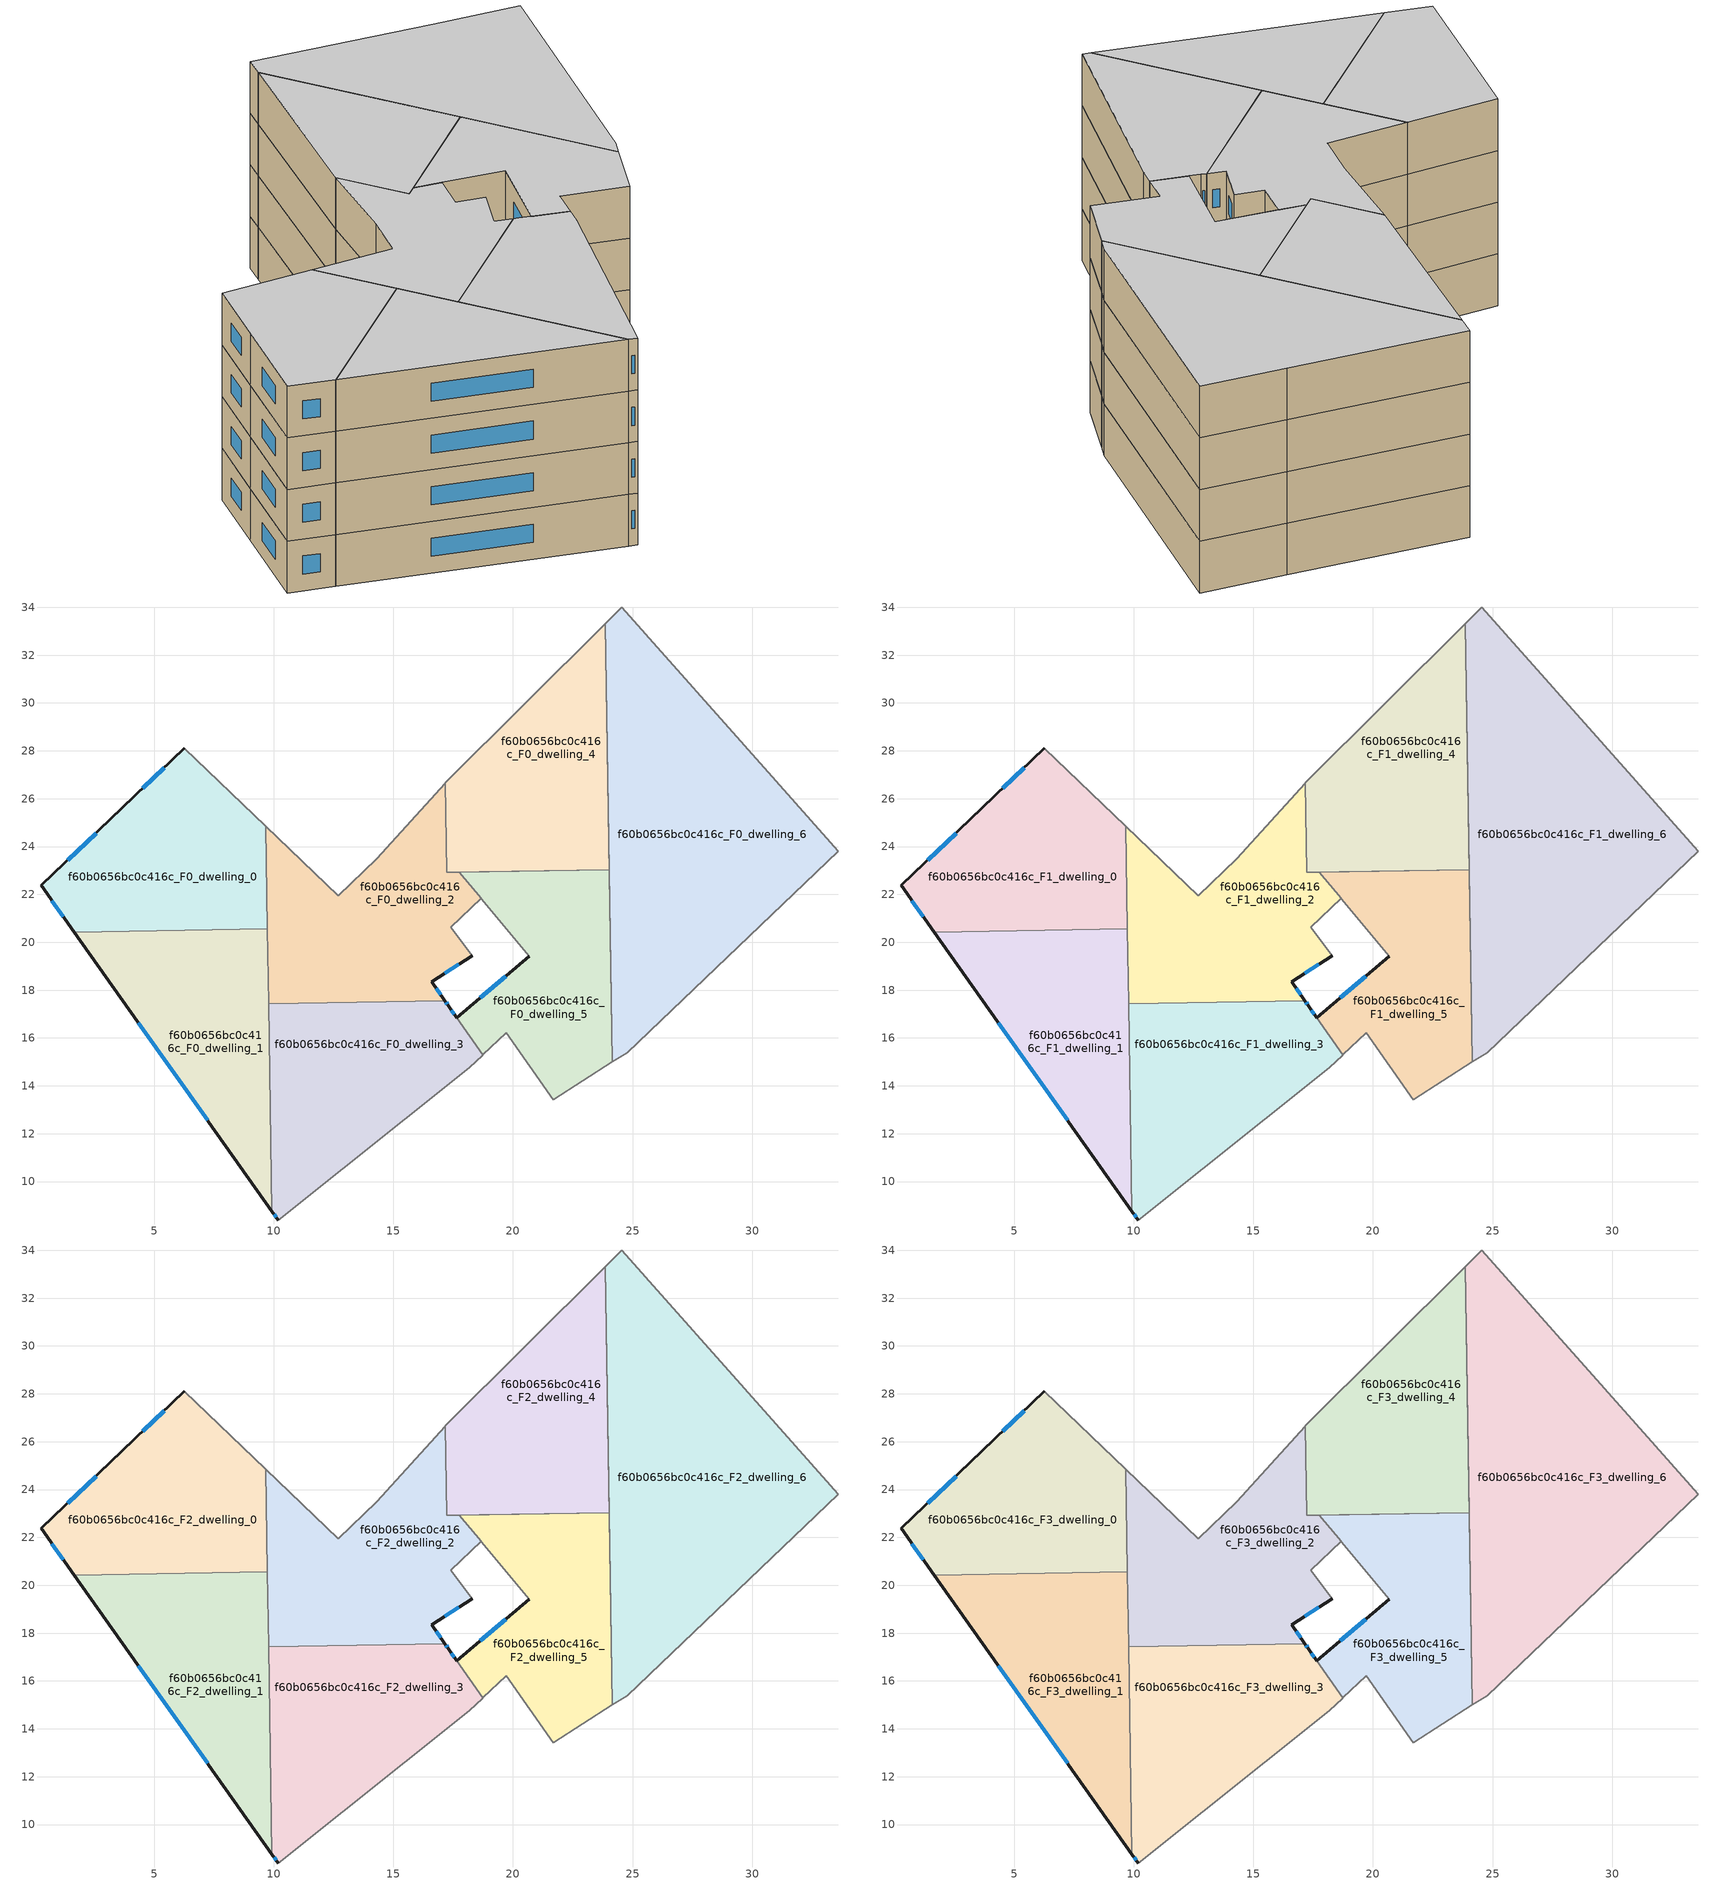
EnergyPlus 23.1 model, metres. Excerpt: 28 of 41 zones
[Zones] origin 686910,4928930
f60b0656bc0c416c_F0_dwelling_0
 floor ground (EU_floor_Construction): 9.67,24.85 9.74,20.56 1.66,20.42 0.28,22.37 3.68,25.62 6.26,28.1 z0
 wall outside (EU_wall_Construction): 6.26,28.1 3.68,25.62 0.28,22.37 1.66,20.42 z0:3
 wall to f60b0656bc0c416c_F0_dwelling_1 (EU_wall_Construction): 1.66,20.42 9.74,20.56 z0:3
 wall adiabatic (EU_wall_Construction): 9.67,24.85 6.26,28.1 z0:3
 wall to f60b0656bc0c416c_F0_dwelling_2 (EU_wall_Construction): 9.74,20.56 9.67,24.85 z0:3
 window (EU_Window_Construction): 0.73,21.74 1.21,21.06 / 2.57,24.57 1.38,23.43 / 5.42,27.3 4.52,26.43 z0.98:2.02
f60b0656bc0c416c_F0_dwelling_1
 floor ground (EU_floor_Construction): 9.74,20.56 9.93,8.76 1.66,20.42 z0
 wall outside (EU_wall_Construction): 1.66,20.42 9.93,8.76 z0:3
 wall to f60b0656bc0c416c_F0_dwelling_3 (EU_wall_Construction): 9.93,8.76 9.79,17.44 z0:3
 wall to f60b0656bc0c416c_F0_dwelling_2 (EU_wall_Construction): 9.79,17.44 9.74,20.56 z0:3
 window (EU_Window_Construction): 4.35,16.63 7.24,12.55 z0.98:2.02
f60b0656bc0c416c_F0_dwelling_2
 floor ground (EU_floor_Construction): 17.16,26.65 17.22,22.92 17.75,22.93 18.67,21.83 17.39,20.63 18.29,19.43 16.61,18.34 17.15,17.56 9.79,17.44 9.67,24.85 12.7,21.95 14.31,23.48 z0
 wall outside (EU_wall_Construction): 17.15,17.56 16.61,18.34 18.29,19.43 z0:3
 wall to f60b0656bc0c416c_F0_dwelling_3 (EU_wall_Construction): 9.79,17.44 17.15,17.56 z0:3
 wall adiabatic (EU_wall_Construction): 17.16,26.65 14.31,23.48 12.7,21.95 9.67,24.85 / 17.75,22.93 17.22,22.92 / 18.29,19.43 17.39,20.63 18.67,21.83 z0:3
 wall to f60b0656bc0c416c_F0_dwelling_4 (EU_wall_Construction): 17.22,22.92 17.16,26.66 z0:3
 wall to f60b0656bc0c416c_F0_dwelling_5 (EU_wall_Construction): 18.67,21.83 17.75,22.93 z0:3
 window (EU_Window_Construction): 16.98,17.81 16.79,18.09 / 17.16,18.7 17.74,19.08 z0.98:2.02
f60b0656bc0c416c_F0_dwelling_3
 floor ground (EU_floor_Construction): 17.65,16.84 18.73,15.29 18.17,14.76 10.19,8.39 9.93,8.76 9.79,17.44 17.15,17.56 17.31,17.32 z0
 wall outside (EU_wall_Construction): 9.93,8.76 10.19,8.39 / 17.65,16.84 17.31,17.32 17.15,17.56 z0:3
 wall adiabatic (EU_wall_Construction): 10.19,8.39 18.17,14.76 18.73,15.29 z0:3
 wall to f60b0656bc0c416c_F0_dwelling_5 (EU_wall_Construction): 18.73,15.29 17.65,16.84 z0:3
 window (EU_Window_Construction): 10.01,8.64 10.1,8.51 / 17.26,17.4 17.21,17.48 / 17.54,17 17.42,17.17 z0.98:2.02
f60b0656bc0c416c_F0_dwelling_4
 floor ground (EU_floor_Construction): 23.85,33.32 24.02,23.04 17.22,22.92 17.16,26.66 z0
 wall adiabatic (EU_wall_Construction): 17.22,22.92 24.02,23.04 23.85,33.32 17.16,26.66 z0:3
f60b0656bc0c416c_F0_dwelling_5
 floor ground (EU_floor_Construction): 24.02,23.04 24.15,15 21.69,13.42 19.71,16.21 18.73,15.29 17.65,16.84 20.69,19.41 17.75,22.93 z0
 wall outside (EU_wall_Construction): 20.69,19.41 17.65,16.84 z0:3
 wall adiabatic (EU_wall_Construction): 18.67,21.83 20.69,19.41 / 18.73,15.29 19.71,16.21 21.69,13.42 24.15,15 24.02,23.04 17.76,22.93 z0:3
 window (EU_Window_Construction): 19.7,18.58 18.64,17.68 z0.98:2.02
f60b0656bc0c416c_F0_dwelling_6
 floor ground (EU_floor_Construction): 30.67,27.1 33.6,23.81 24.77,15.39 24.15,15 23.85,33.32 24.55,34.01 z0
 wall adiabatic (EU_wall_Construction): 24.15,15 24.77,15.39 33.6,23.81 30.67,27.1 24.55,34.01 23.85,33.32 24.15,15 z0:3
f60b0656bc0c416c_F1_dwelling_0
 floor to f60b0656bc0c416c_F0_dwelling_0 (EU_floor_Construction): 9.67,24.85 9.74,20.56 1.66,20.42 0.28,22.37 3.68,25.62 6.26,28.1 z3
 wall outside (EU_wall_Construction): 6.26,28.1 3.68,25.62 0.28,22.37 1.66,20.42 z3:6
 wall to f60b0656bc0c416c_F1_dwelling_1 (EU_wall_Construction): 1.66,20.42 9.74,20.56 z3:6
 wall adiabatic (EU_wall_Construction): 9.67,24.85 6.26,28.1 z3:6
 wall to f60b0656bc0c416c_F1_dwelling_2 (EU_wall_Construction): 9.74,20.56 9.67,24.85 z3:6
 window (EU_Window_Construction): 0.73,21.74 1.21,21.06 / 2.57,24.57 1.38,23.43 / 5.42,27.3 4.52,26.43 z3.98:5.02
f60b0656bc0c416c_F1_dwelling_1
 floor to f60b0656bc0c416c_F0_dwelling_1 (EU_floor_Construction): 9.74,20.56 9.93,8.76 1.66,20.42 z3
 wall outside (EU_wall_Construction): 1.66,20.42 9.93,8.76 z3:6
 wall to f60b0656bc0c416c_F1_dwelling_3 (EU_wall_Construction): 9.93,8.76 9.79,17.44 z3:6
 wall to f60b0656bc0c416c_F1_dwelling_2 (EU_wall_Construction): 9.79,17.44 9.74,20.56 z3:6
 window (EU_Window_Construction): 4.35,16.63 7.24,12.55 z3.98:5.02
f60b0656bc0c416c_F1_dwelling_2
 floor to f60b0656bc0c416c_F0_dwelling_2 (EU_floor_Construction): 17.16,26.65 17.22,22.92 17.75,22.93 18.67,21.83 17.39,20.63 18.29,19.43 16.61,18.34 17.15,17.56 9.79,17.44 9.67,24.85 12.7,21.95 14.31,23.48 z3
 wall outside (EU_wall_Construction): 17.15,17.56 16.61,18.34 18.29,19.43 z3:6
 wall to f60b0656bc0c416c_F1_dwelling_3 (EU_wall_Construction): 9.79,17.44 17.15,17.56 z3:6
 wall adiabatic (EU_wall_Construction): 17.16,26.65 14.31,23.48 12.7,21.95 9.67,24.85 / 17.75,22.93 17.22,22.92 / 18.29,19.43 17.39,20.63 18.67,21.83 z3:6
 wall to f60b0656bc0c416c_F1_dwelling_4 (EU_wall_Construction): 17.22,22.92 17.16,26.66 z3:6
 wall to f60b0656bc0c416c_F1_dwelling_5 (EU_wall_Construction): 18.67,21.83 17.75,22.93 z3:6
 window (EU_Window_Construction): 16.98,17.81 16.79,18.09 / 17.16,18.7 17.74,19.08 z3.98:5.02
f60b0656bc0c416c_F1_dwelling_3
 floor to f60b0656bc0c416c_F0_dwelling_3 (EU_floor_Construction): 17.65,16.84 18.73,15.29 18.17,14.76 10.19,8.39 9.93,8.76 9.79,17.44 17.15,17.56 17.31,17.32 z3
 wall outside (EU_wall_Construction): 9.93,8.76 10.19,8.39 / 17.65,16.84 17.31,17.32 17.15,17.56 z3:6
 wall adiabatic (EU_wall_Construction): 10.19,8.39 18.17,14.76 18.73,15.29 z3:6
 wall to f60b0656bc0c416c_F1_dwelling_5 (EU_wall_Construction): 18.73,15.29 17.65,16.84 z3:6
 window (EU_Window_Construction): 10.01,8.64 10.1,8.51 / 17.26,17.4 17.21,17.48 / 17.54,17 17.42,17.17 z3.98:5.02
f60b0656bc0c416c_F1_dwelling_4
 floor to f60b0656bc0c416c_F0_dwelling_4 (EU_floor_Construction): 23.85,33.32 24.02,23.04 17.22,22.92 17.16,26.66 z3
 wall adiabatic (EU_wall_Construction): 17.22,22.92 24.02,23.04 23.85,33.32 17.16,26.66 z3:6
f60b0656bc0c416c_F1_dwelling_5
 floor to f60b0656bc0c416c_F0_dwelling_5 (EU_floor_Construction): 24.02,23.04 24.15,15 21.69,13.42 19.71,16.21 18.73,15.29 17.65,16.84 20.69,19.41 17.76,22.93 z3
 wall outside (EU_wall_Construction): 20.69,19.41 17.65,16.84 z3:6
 wall adiabatic (EU_wall_Construction): 18.67,21.83 20.69,19.41 / 18.73,15.29 19.71,16.21 21.69,13.42 24.15,15 24.02,23.04 17.76,22.93 z3:6
 window (EU_Window_Construction): 19.7,18.58 18.64,17.68 z3.98:5.02
f60b0656bc0c416c_F1_dwelling_6
 floor to f60b0656bc0c416c_F0_dwelling_6 (EU_floor_Construction): 30.67,27.1 33.6,23.81 24.77,15.39 24.15,15 23.85,33.32 24.55,34.01 z3
 wall adiabatic (EU_wall_Construction): 24.15,15 24.77,15.39 33.6,23.81 30.67,27.1 24.55,34.01 23.85,33.32 24.15,15 z3:6
f60b0656bc0c416c_F2_dwelling_0
 floor to f60b0656bc0c416c_F1_dwelling_0 (EU_floor_Construction): 9.67,24.85 9.74,20.56 1.66,20.42 0.28,22.37 3.68,25.62 6.26,28.1 z6
 wall outside (EU_wall_Construction): 6.26,28.1 3.68,25.62 0.28,22.37 1.66,20.42 z6:9
 wall to f60b0656bc0c416c_F2_dwelling_1 (EU_wall_Construction): 1.66,20.42 9.74,20.56 z6:9
 wall adiabatic (EU_wall_Construction): 9.67,24.85 6.26,28.1 z6:9
 wall to f60b0656bc0c416c_F2_dwelling_2 (EU_wall_Construction): 9.74,20.56 9.67,24.85 z6:9
 window (EU_Window_Construction): 0.73,21.74 1.21,21.06 / 2.57,24.57 1.38,23.43 / 5.42,27.3 4.52,26.43 z6.98:8.02
f60b0656bc0c416c_F2_dwelling_1
 floor to f60b0656bc0c416c_F1_dwelling_1 (EU_floor_Construction): 9.74,20.56 9.93,8.76 1.66,20.42 z6
 wall outside (EU_wall_Construction): 1.66,20.42 9.93,8.76 z6:9
 wall to f60b0656bc0c416c_F2_dwelling_3 (EU_wall_Construction): 9.93,8.76 9.79,17.44 z6:9
 wall to f60b0656bc0c416c_F2_dwelling_2 (EU_wall_Construction): 9.79,17.44 9.74,20.56 z6:9
 window (EU_Window_Construction): 4.35,16.63 7.24,12.55 z6.98:8.02
f60b0656bc0c416c_F2_dwelling_2
 floor to f60b0656bc0c416c_F1_dwelling_2 (EU_floor_Construction): 17.16,26.65 17.22,22.92 17.75,22.93 18.67,21.83 17.39,20.63 18.29,19.43 16.61,18.34 17.15,17.56 9.79,17.44 9.67,24.85 12.7,21.95 14.31,23.48 z6
 wall outside (EU_wall_Construction): 17.15,17.56 16.61,18.34 18.29,19.43 z6:9
 wall to f60b0656bc0c416c_F2_dwelling_3 (EU_wall_Construction): 9.79,17.44 17.15,17.56 z6:9
 wall adiabatic (EU_wall_Construction): 17.16,26.65 14.31,23.48 12.7,21.95 9.67,24.85 / 17.75,22.93 17.22,22.92 / 18.29,19.43 17.39,20.63 18.67,21.83 z6:9
 wall to f60b0656bc0c416c_F2_dwelling_4 (EU_wall_Construction): 17.22,22.92 17.16,26.66 z6:9
 wall to f60b0656bc0c416c_F2_dwelling_5 (EU_wall_Construction): 18.67,21.83 17.75,22.93 z6:9
 window (EU_Window_Construction): 16.98,17.81 16.79,18.09 / 17.16,18.7 17.74,19.08 z6.98:8.02
f60b0656bc0c416c_F2_dwelling_3
 floor to f60b0656bc0c416c_F1_dwelling_3 (EU_floor_Construction): 17.65,16.84 18.73,15.29 18.17,14.76 10.19,8.39 9.93,8.76 9.79,17.44 17.15,17.56 17.31,17.32 z6
 wall outside (EU_wall_Construction): 9.93,8.76 10.19,8.39 / 17.65,16.84 17.31,17.32 17.15,17.56 z6:9
 wall adiabatic (EU_wall_Construction): 10.19,8.39 18.17,14.76 18.73,15.29 z6:9
 wall to f60b0656bc0c416c_F2_dwelling_5 (EU_wall_Construction): 18.73,15.29 17.65,16.84 z6:9
 window (EU_Window_Construction): 10.01,8.64 10.1,8.51 / 17.26,17.4 17.21,17.48 / 17.54,17 17.42,17.17 z6.98:8.02
f60b0656bc0c416c_F2_dwelling_4
 floor to f60b0656bc0c416c_F1_dwelling_4 (EU_floor_Construction): 23.85,33.32 24.02,23.04 17.22,22.92 17.16,26.66 z6
 wall adiabatic (EU_wall_Construction): 17.22,22.92 24.02,23.04 23.85,33.32 17.16,26.66 z6:9
f60b0656bc0c416c_F2_dwelling_5
 floor to f60b0656bc0c416c_F1_dwelling_5 (EU_floor_Construction): 24.02,23.04 24.15,15 21.69,13.42 19.71,16.21 18.73,15.29 17.65,16.84 20.69,19.41 17.76,22.93 z6
 wall outside (EU_wall_Construction): 20.69,19.41 17.65,16.84 z6:9
 wall adiabatic (EU_wall_Construction): 18.67,21.83 20.69,19.41 / 18.73,15.29 19.71,16.21 21.69,13.42 24.15,15 24.02,23.04 17.76,22.93 z6:9
 window (EU_Window_Construction): 19.7,18.58 18.64,17.68 z6.98:8.02
f60b0656bc0c416c_F2_dwelling_6
 floor to f60b0656bc0c416c_F1_dwelling_6 (EU_floor_Construction): 30.67,27.1 33.6,23.81 24.77,15.39 24.15,15 23.85,33.32 24.55,34.01 z6
 wall adiabatic (EU_wall_Construction): 24.15,15 24.77,15.39 33.6,23.81 30.67,27.1 24.55,34.01 23.85,33.32 24.15,15 z6:9
f60b0656bc0c416c_F3_dwelling_0
 floor to f60b0656bc0c416c_F2_dwelling_0 (EU_floor_Construction): 9.67,24.85 9.74,20.56 1.66,20.42 0.28,22.37 3.68,25.62 6.26,28.1 z9
 wall outside (EU_wall_Construction): 6.26,28.1 3.68,25.62 0.28,22.37 1.66,20.42 z9:12
 wall to f60b0656bc0c416c_F3_dwelling_1 (EU_wall_Construction): 1.66,20.42 9.74,20.56 z9:12
 wall adiabatic (EU_wall_Construction): 9.67,24.85 6.26,28.1 z9:12
 wall to f60b0656bc0c416c_F3_dwelling_2 (EU_wall_Construction): 9.74,20.56 9.67,24.85 z9:12
 window (EU_Window_Construction): 0.73,21.74 1.21,21.06 / 2.57,24.57 1.38,23.43 / 5.42,27.3 4.52,26.43 z9.98:11.02
 ceiling to f60b0656bc0c416c_F4_dwelling_0 (EU_floor_Construction): 9.74,20.56 9.67,24.85 6.26,28.1 3.68,25.62 0.28,22.37 1.66,20.42 z12
f60b0656bc0c416c_F3_dwelling_1
 floor to f60b0656bc0c416c_F2_dwelling_1 (EU_floor_Construction): 9.74,20.56 9.93,8.76 1.66,20.42 z9
 wall outside (EU_wall_Construction): 1.66,20.42 9.93,8.76 z9:12
 wall to f60b0656bc0c416c_F3_dwelling_3 (EU_wall_Construction): 9.93,8.76 9.79,17.44 z9:12
 wall to f60b0656bc0c416c_F3_dwelling_2 (EU_wall_Construction): 9.79,17.44 9.74,20.56 z9:12
 window (EU_Window_Construction): 4.35,16.63 7.24,12.55 z9.98:11.02
 ceiling to f60b0656bc0c416c_F4_dwelling_1 (EU_floor_Construction): 9.93,8.76 9.74,20.56 1.66,20.42 z12
f60b0656bc0c416c_F3_dwelling_2
 floor to f60b0656bc0c416c_F2_dwelling_2 (EU_floor_Construction): 17.16,26.65 17.22,22.92 17.75,22.93 18.67,21.83 17.39,20.63 18.29,19.43 16.61,18.34 17.15,17.56 9.79,17.44 9.67,24.85 12.7,21.95 14.31,23.48 z9
 wall outside (EU_wall_Construction): 17.15,17.56 16.61,18.34 18.29,19.43 z9:12
 wall to f60b0656bc0c416c_F3_dwelling_3 (EU_wall_Construction): 9.79,17.44 17.15,17.56 z9:12
 wall adiabatic (EU_wall_Construction): 17.16,26.65 14.31,23.48 12.7,21.95 9.67,24.85 / 17.75,22.93 17.22,22.92 / 18.29,19.43 17.39,20.63 18.67,21.83 z9:12
 wall to f60b0656bc0c416c_F3_dwelling_4 (EU_wall_Construction): 17.22,22.92 17.16,26.66 z9:12
 wall to f60b0656bc0c416c_F3_dwelling_5 (EU_wall_Construction): 18.67,21.83 17.75,22.93 z9:12
 window (EU_Window_Construction): 16.98,17.81 16.79,18.09 / 17.16,18.7 17.74,19.08 z9.98:11.02
 ceiling to f60b0656bc0c416c_F4_dwelling_2 (EU_floor_Construction): 17.15,17.56 16.61,18.34 18.29,19.43 17.39,20.63 18.67,21.83 17.75,22.93 17.22,22.92 17.16,26.65 14.31,23.48 12.7,21.95 9.67,24.85 9.79,17.44 z12
f60b0656bc0c416c_F3_dwelling_3
 floor to f60b0656bc0c416c_F2_dwelling_3 (EU_floor_Construction): 17.65,16.84 18.73,15.29 18.17,14.76 10.19,8.39 9.93,8.76 9.79,17.44 17.15,17.56 17.31,17.32 z9
 wall outside (EU_wall_Construction): 9.93,8.76 10.19,8.39 / 17.65,16.84 17.31,17.32 17.15,17.56 z9:12
 wall adiabatic (EU_wall_Construction): 10.19,8.39 18.17,14.76 18.73,15.29 z9:12
 wall to f60b0656bc0c416c_F3_dwelling_5 (EU_wall_Construction): 18.73,15.29 17.65,16.84 z9:12
 window (EU_Window_Construction): 10.01,8.64 10.1,8.51 / 17.26,17.4 17.21,17.48 / 17.54,17 17.42,17.17 z9.98:11.02
 ceiling to f60b0656bc0c416c_F4_dwelling_3 (EU_floor_Construction): 18.17,14.76 18.73,15.29 17.65,16.84 17.31,17.32 17.15,17.56 9.79,17.44 9.93,8.76 10.19,8.39 z12
f60b0656bc0c416c_F3_dwelling_4
 floor to f60b0656bc0c416c_F2_dwelling_4 (EU_floor_Construction): 23.85,33.32 24.02,23.04 17.22,22.92 17.16,26.66 z9
 wall adiabatic (EU_wall_Construction): 17.22,22.92 24.02,23.04 23.85,33.32 17.16,26.66 z9:12
 ceiling to f60b0656bc0c416c_F4_dwelling_4 (EU_floor_Construction): 24.02,23.04 23.85,33.32 17.16,26.66 17.22,22.92 z12
f60b0656bc0c416c_F3_dwelling_5
 floor to f60b0656bc0c416c_F2_dwelling_5 (EU_floor_Construction): 24.02,23.04 24.15,15 21.69,13.42 19.71,16.21 18.73,15.29 17.65,16.84 20.69,19.41 17.76,22.93 z9
 wall outside (EU_wall_Construction): 20.69,19.41 17.65,16.84 z9:12
 wall adiabatic (EU_wall_Construction): 18.67,21.83 20.69,19.41 / 18.73,15.29 19.71,16.21 21.69,13.42 24.15,15 24.02,23.04 17.76,22.93 z9:12
 window (EU_Window_Construction): 19.7,18.58 18.64,17.68 z9.98:11.02
 ceiling to f60b0656bc0c416c_F4_dwelling_5 (EU_floor_Construction): 24.15,15 24.02,23.04 17.76,22.93 20.69,19.41 17.65,16.84 18.73,15.29 19.71,16.21 21.69,13.42 z12
f60b0656bc0c416c_F3_dwelling_6
 floor to f60b0656bc0c416c_F2_dwelling_6 (EU_floor_Construction): 30.67,27.1 33.6,23.81 24.77,15.39 24.15,15 23.85,33.32 24.55,34.01 z9
 wall adiabatic (EU_wall_Construction): 24.15,15 24.77,15.39 33.6,23.81 30.67,27.1 24.55,34.01 23.85,33.32 24.15,15 z9:12
 ceiling to f60b0656bc0c416c_F4_dwelling_6 (EU_floor_Construction): 33.6,23.81 30.67,27.1 24.55,34.01 23.85,33.32 24.15,15 24.77,15.39 z12
[Building]
EU S2 Campaign: North Axis=0; Terrain=City; Solar Distribution=FullExterior
[Site:Location]
Bologna: Latitude=44.5; Longitude=11.25; Time Zone=1; Elevation=37
[SizingPeriod:WeatherFileDays]
AnnualSizingPeriod: Begin Month=1; Begin Day of Month=1; End Month=12; End Day of Month=31; Day of Week for Start Day=Monday; Use Weather File Daylight Saving Period=No; Use Weather File Rain and Snow Indicators=No
[MATERIAL]
EU_InternalMass_Material: Roughness=MediumRough; Thickness=0.1; Conductivity=1; Density=1800; Specific Heat=900; Thermal Absorptance=0.9; Solar Absorptance=0.7; Visible Absorptance=0.7
[MATERIAL:NOMASS] Roughness=MediumRough; Thermal Absorptance=0.9; Solar Absorptance=0.7; Visible Absorptance=0.7
Name | Thermal Resistance
EU_wall_NoMass | 0.905828
EU_floor_NoMass | 0.67114
[WINDOWMATERIAL:SIMPLEGLAZINGSYSTEM]
EU_Window_SimpleGlazing: UFactor=4.52486; Solar Heat Gain Coefficient=0.85; Visible Transmittance=0.85
[CONSTRUCTION]
EU_wall_Construction: EU_wall_NoMass
EU_floor_Construction: EU_floor_NoMass
EU_Window_Construction: EU_Window_SimpleGlazing
EU_InternalMass_Construction: EU_InternalMass_Material
[ZONE] Type=1; Multiplier=1; Ceiling Height=autocalculate; Floor Area=autocalculate; Part of Total Floor Area=Yes
Name | Volume
f60b0656bc0c416c_F0_dwelling_0; f60b0656bc0c416c_F1_dwelling_0; f60b0656bc0c416c_F2_dwelling_0; f60b0656bc0c416c_F3_dwelling_0 | 142.966
f60b0656bc0c416c_F0_dwelling_1; f60b0656bc0c416c_F1_dwelling_1; f60b0656bc0c416c_F2_dwelling_1; f60b0656bc0c416c_F3_dwelling_1 | 142.953
f60b0656bc0c416c_F0_dwelling_2; f60b0656bc0c416c_F1_dwelling_2; f60b0656bc0c416c_F2_dwelling_2; f60b0656bc0c416c_F3_dwelling_2 | 151.979
f60b0656bc0c416c_F0_dwelling_3; f60b0656bc0c416c_F1_dwelling_3; f60b0656bc0c416c_F2_dwelling_3; f60b0656bc0c416c_F3_dwelling_3 | 149.692
f60b0656bc0c416c_F0_dwelling_4; f60b0656bc0c416c_F1_dwelling_4; f60b0656bc0c416c_F2_dwelling_4; f60b0656bc0c416c_F3_dwelling_4 | 142.944
f60b0656bc0c416c_F0_dwelling_5 | 127.158
f60b0656bc0c416c_F1_dwelling_5; f60b0656bc0c416c_F2_dwelling_5; f60b0656bc0c416c_F3_dwelling_5 | 127.12
f60b0656bc0c416c_F0_dwelling_6; f60b0656bc0c416c_F1_dwelling_6; f60b0656bc0c416c_F2_dwelling_6; f60b0656bc0c416c_F3_dwelling_6 | 285.94
[INTERNALMASS] Construction=EU_InternalMass_Construction
Name | Zone or ZoneList | Surface Area
f60b0656bc0c416c_F0_dwelling_0_EU_InternalMass | f60b0656bc0c416c_F0_dwelling_0 | 47.6553
f60b0656bc0c416c_F0_dwelling_1_EU_InternalMass | f60b0656bc0c416c_F0_dwelling_1 | 47.6507
f60b0656bc0c416c_F0_dwelling_2_EU_InternalMass | f60b0656bc0c416c_F0_dwelling_2 | 50.6711
f60b0656bc0c416c_F0_dwelling_3_EU_InternalMass | f60b0656bc0c416c_F0_dwelling_3 | 49.9018
f60b0656bc0c416c_F0_dwelling_4_EU_InternalMass | f60b0656bc0c416c_F0_dwelling_4 | 47.6499
f60b0656bc0c416c_F0_dwelling_5_EU_InternalMass | f60b0656bc0c416c_F0_dwelling_5 | 42.3875
f60b0656bc0c416c_F0_dwelling_6_EU_InternalMass | f60b0656bc0c416c_F0_dwelling_6 | 95.3135
f60b0656bc0c416c_F1_dwelling_0_EU_InternalMass | f60b0656bc0c416c_F1_dwelling_0 | 47.6553
f60b0656bc0c416c_F1_dwelling_1_EU_InternalMass | f60b0656bc0c416c_F1_dwelling_1 | 47.6507
f60b0656bc0c416c_F1_dwelling_2_EU_InternalMass | f60b0656bc0c416c_F1_dwelling_2 | 50.6711
f60b0656bc0c416c_F1_dwelling_3_EU_InternalMass | f60b0656bc0c416c_F1_dwelling_3 | 49.9018
f60b0656bc0c416c_F1_dwelling_4_EU_InternalMass | f60b0656bc0c416c_F1_dwelling_4 | 47.6499
f60b0656bc0c416c_F1_dwelling_5_EU_InternalMass | f60b0656bc0c416c_F1_dwelling_5 | 42.3875
f60b0656bc0c416c_F1_dwelling_6_EU_InternalMass | f60b0656bc0c416c_F1_dwelling_6 | 95.3135
f60b0656bc0c416c_F2_dwelling_0_EU_InternalMass | f60b0656bc0c416c_F2_dwelling_0 | 47.6553
f60b0656bc0c416c_F2_dwelling_1_EU_InternalMass | f60b0656bc0c416c_F2_dwelling_1 | 47.6507
f60b0656bc0c416c_F2_dwelling_2_EU_InternalMass | f60b0656bc0c416c_F2_dwelling_2 | 50.6711
f60b0656bc0c416c_F2_dwelling_3_EU_InternalMass | f60b0656bc0c416c_F2_dwelling_3 | 49.9018
f60b0656bc0c416c_F2_dwelling_4_EU_InternalMass | f60b0656bc0c416c_F2_dwelling_4 | 47.6499
f60b0656bc0c416c_F2_dwelling_5_EU_InternalMass | f60b0656bc0c416c_F2_dwelling_5 | 42.3875
f60b0656bc0c416c_F2_dwelling_6_EU_InternalMass | f60b0656bc0c416c_F2_dwelling_6 | 95.3135
f60b0656bc0c416c_F3_dwelling_0_EU_InternalMass | f60b0656bc0c416c_F3_dwelling_0 | 47.6553
f60b0656bc0c416c_F3_dwelling_1_EU_InternalMass | f60b0656bc0c416c_F3_dwelling_1 | 47.6507
f60b0656bc0c416c_F3_dwelling_2_EU_InternalMass | f60b0656bc0c416c_F3_dwelling_2 | 50.6711
f60b0656bc0c416c_F3_dwelling_3_EU_InternalMass | f60b0656bc0c416c_F3_dwelling_3 | 49.9018
f60b0656bc0c416c_F3_dwelling_4_EU_InternalMass | f60b0656bc0c416c_F3_dwelling_4 | 47.6499
f60b0656bc0c416c_F3_dwelling_5_EU_InternalMass | f60b0656bc0c416c_F3_dwelling_5 | 42.3875
f60b0656bc0c416c_F3_dwelling_6_EU_InternalMass | f60b0656bc0c416c_F3_dwelling_6 | 95.3135
[OTHEREQUIPMENT] Fuel Type=Electricity; Design Level Calculation Method=Watts/Area; Power per Zone Floor Area=1; Fraction Latent=0; Fraction Radiant=0; Fraction Lost=0; Carbon Dioxide Generation Rate=0; EndUse Subcategory=EU_Step8_InternalGains
Name | Zone or ZoneList or Space or SpaceList | Schedule
EU_Step8_InternalGain_f60b0656bc0c416c_F0_dwelling_0_f000 | f60b0656bc0c416c_F0_dwelling_0 | EU_Step8_GainSchedule_f60b0656bc0c416c_F0_dwelling_0_f000
EU_Step8_InternalGain_f60b0656bc0c416c_F0_dwelling_1_f000 | f60b0656bc0c416c_F0_dwelling_1 | EU_Step8_GainSchedule_f60b0656bc0c416c_F0_dwelling_1_f000
EU_Step8_InternalGain_f60b0656bc0c416c_F0_dwelling_2_f000 | f60b0656bc0c416c_F0_dwelling_2 | EU_Step8_GainSchedule_f60b0656bc0c416c_F0_dwelling_2_f000
EU_Step8_InternalGain_f60b0656bc0c416c_F0_dwelling_3_f000 | f60b0656bc0c416c_F0_dwelling_3 | EU_Step8_GainSchedule_f60b0656bc0c416c_F0_dwelling_3_f000
EU_Step8_InternalGain_f60b0656bc0c416c_F0_dwelling_4_f000 | f60b0656bc0c416c_F0_dwelling_4 | EU_Step8_GainSchedule_f60b0656bc0c416c_F0_dwelling_4_f000
EU_Step8_InternalGain_f60b0656bc0c416c_F0_dwelling_5_f000 | f60b0656bc0c416c_F0_dwelling_5 | EU_Step8_GainSchedule_f60b0656bc0c416c_F0_dwelling_5_f000
EU_Step8_InternalGain_f60b0656bc0c416c_F0_dwelling_6_f000 | f60b0656bc0c416c_F0_dwelling_6 | EU_Step8_GainSchedule_f60b0656bc0c416c_F0_dwelling_6_f000
EU_Step8_InternalGain_f60b0656bc0c416c_F1_dwelling_0_f000 | f60b0656bc0c416c_F1_dwelling_0 | EU_Step8_GainSchedule_f60b0656bc0c416c_F1_dwelling_0_f000
EU_Step8_InternalGain_f60b0656bc0c416c_F1_dwelling_1_f000 | f60b0656bc0c416c_F1_dwelling_1 | EU_Step8_GainSchedule_f60b0656bc0c416c_F1_dwelling_1_f000
EU_Step8_InternalGain_f60b0656bc0c416c_F1_dwelling_2_f000 | f60b0656bc0c416c_F1_dwelling_2 | EU_Step8_GainSchedule_f60b0656bc0c416c_F1_dwelling_2_f000
EU_Step8_InternalGain_f60b0656bc0c416c_F1_dwelling_3_f000 | f60b0656bc0c416c_F1_dwelling_3 | EU_Step8_GainSchedule_f60b0656bc0c416c_F1_dwelling_3_f000
EU_Step8_InternalGain_f60b0656bc0c416c_F1_dwelling_4_f000 | f60b0656bc0c416c_F1_dwelling_4 | EU_Step8_GainSchedule_f60b0656bc0c416c_F1_dwelling_4_f000
EU_Step8_InternalGain_f60b0656bc0c416c_F1_dwelling_5_f000 | f60b0656bc0c416c_F1_dwelling_5 | EU_Step8_GainSchedule_f60b0656bc0c416c_F1_dwelling_5_f000
EU_Step8_InternalGain_f60b0656bc0c416c_F1_dwelling_6_f000 | f60b0656bc0c416c_F1_dwelling_6 | EU_Step8_GainSchedule_f60b0656bc0c416c_F1_dwelling_6_f000
EU_Step8_InternalGain_f60b0656bc0c416c_F2_dwelling_0_f000 | f60b0656bc0c416c_F2_dwelling_0 | EU_Step8_GainSchedule_f60b0656bc0c416c_F2_dwelling_0_f000
EU_Step8_InternalGain_f60b0656bc0c416c_F2_dwelling_1_f000 | f60b0656bc0c416c_F2_dwelling_1 | EU_Step8_GainSchedule_f60b0656bc0c416c_F2_dwelling_1_f000
EU_Step8_InternalGain_f60b0656bc0c416c_F2_dwelling_2_f000 | f60b0656bc0c416c_F2_dwelling_2 | EU_Step8_GainSchedule_f60b0656bc0c416c_F2_dwelling_2_f000
EU_Step8_InternalGain_f60b0656bc0c416c_F2_dwelling_3_f000 | f60b0656bc0c416c_F2_dwelling_3 | EU_Step8_GainSchedule_f60b0656bc0c416c_F2_dwelling_3_f000
EU_Step8_InternalGain_f60b0656bc0c416c_F2_dwelling_4_f000 | f60b0656bc0c416c_F2_dwelling_4 | EU_Step8_GainSchedule_f60b0656bc0c416c_F2_dwelling_4_f000
EU_Step8_InternalGain_f60b0656bc0c416c_F2_dwelling_5_f000 | f60b0656bc0c416c_F2_dwelling_5 | EU_Step8_GainSchedule_f60b0656bc0c416c_F2_dwelling_5_f000
EU_Step8_InternalGain_f60b0656bc0c416c_F2_dwelling_6_f000 | f60b0656bc0c416c_F2_dwelling_6 | EU_Step8_GainSchedule_f60b0656bc0c416c_F2_dwelling_6_f000
EU_Step8_InternalGain_f60b0656bc0c416c_F3_dwelling_0_f000 | f60b0656bc0c416c_F3_dwelling_0 | EU_Step8_GainSchedule_f60b0656bc0c416c_F3_dwelling_0_f000
EU_Step8_InternalGain_f60b0656bc0c416c_F3_dwelling_1_f000 | f60b0656bc0c416c_F3_dwelling_1 | EU_Step8_GainSchedule_f60b0656bc0c416c_F3_dwelling_1_f000
EU_Step8_InternalGain_f60b0656bc0c416c_F3_dwelling_2_f000 | f60b0656bc0c416c_F3_dwelling_2 | EU_Step8_GainSchedule_f60b0656bc0c416c_F3_dwelling_2_f000
EU_Step8_InternalGain_f60b0656bc0c416c_F3_dwelling_3_f000 | f60b0656bc0c416c_F3_dwelling_3 | EU_Step8_GainSchedule_f60b0656bc0c416c_F3_dwelling_3_f000
EU_Step8_InternalGain_f60b0656bc0c416c_F3_dwelling_4_f000 | f60b0656bc0c416c_F3_dwelling_4 | EU_Step8_GainSchedule_f60b0656bc0c416c_F3_dwelling_4_f000
EU_Step8_InternalGain_f60b0656bc0c416c_F3_dwelling_5_f000 | f60b0656bc0c416c_F3_dwelling_5 | EU_Step8_GainSchedule_f60b0656bc0c416c_F3_dwelling_5_f000
EU_Step8_InternalGain_f60b0656bc0c416c_F3_dwelling_6_f000 | f60b0656bc0c416c_F3_dwelling_6 | EU_Step8_GainSchedule_f60b0656bc0c416c_F3_dwelling_6_f000
[ZONEVENTILATION:DESIGNFLOWRATE] Schedule=EU_AlwaysOn; Design Flow Rate Calculation Method=AirChanges/Hour; Air Changes per Hour=0.73129; Ventilation Type=Natural; Fan Pressure Rise=0; Fan Total Efficiency=1; Constant Term Coefficient=1; Temperature Term Coefficient=0; Velocity Term Coefficient=0; Velocity Squared Term Coefficient=0; Minimum Indoor Temperature=-100; Maximum Indoor Temperature=100; Delta Temperature=-100; Minimum Outdoor Temperature=-100; Maximum Outdoor Temperature=100; Maximum Wind Speed=40
Name | Zone or ZoneList or Space or SpaceList
EU_ConstantAir_f60b0656bc0c416c_F0_dwelling_0 | f60b0656bc0c416c_F0_dwelling_0
EU_ConstantAir_f60b0656bc0c416c_F0_dwelling_1 | f60b0656bc0c416c_F0_dwelling_1
EU_ConstantAir_f60b0656bc0c416c_F0_dwelling_2 | f60b0656bc0c416c_F0_dwelling_2
EU_ConstantAir_f60b0656bc0c416c_F0_dwelling_3 | f60b0656bc0c416c_F0_dwelling_3
EU_ConstantAir_f60b0656bc0c416c_F0_dwelling_4 | f60b0656bc0c416c_F0_dwelling_4
EU_ConstantAir_f60b0656bc0c416c_F0_dwelling_5 | f60b0656bc0c416c_F0_dwelling_5
EU_ConstantAir_f60b0656bc0c416c_F0_dwelling_6 | f60b0656bc0c416c_F0_dwelling_6
EU_ConstantAir_f60b0656bc0c416c_F1_dwelling_0 | f60b0656bc0c416c_F1_dwelling_0
EU_ConstantAir_f60b0656bc0c416c_F1_dwelling_1 | f60b0656bc0c416c_F1_dwelling_1
EU_ConstantAir_f60b0656bc0c416c_F1_dwelling_2 | f60b0656bc0c416c_F1_dwelling_2
EU_ConstantAir_f60b0656bc0c416c_F1_dwelling_3 | f60b0656bc0c416c_F1_dwelling_3
EU_ConstantAir_f60b0656bc0c416c_F1_dwelling_4 | f60b0656bc0c416c_F1_dwelling_4
EU_ConstantAir_f60b0656bc0c416c_F1_dwelling_5 | f60b0656bc0c416c_F1_dwelling_5
EU_ConstantAir_f60b0656bc0c416c_F1_dwelling_6 | f60b0656bc0c416c_F1_dwelling_6
EU_ConstantAir_f60b0656bc0c416c_F2_dwelling_0 | f60b0656bc0c416c_F2_dwelling_0
EU_ConstantAir_f60b0656bc0c416c_F2_dwelling_1 | f60b0656bc0c416c_F2_dwelling_1
EU_ConstantAir_f60b0656bc0c416c_F2_dwelling_2 | f60b0656bc0c416c_F2_dwelling_2
EU_ConstantAir_f60b0656bc0c416c_F2_dwelling_3 | f60b0656bc0c416c_F2_dwelling_3
EU_ConstantAir_f60b0656bc0c416c_F2_dwelling_4 | f60b0656bc0c416c_F2_dwelling_4
EU_ConstantAir_f60b0656bc0c416c_F2_dwelling_5 | f60b0656bc0c416c_F2_dwelling_5
EU_ConstantAir_f60b0656bc0c416c_F2_dwelling_6 | f60b0656bc0c416c_F2_dwelling_6
EU_ConstantAir_f60b0656bc0c416c_F3_dwelling_0 | f60b0656bc0c416c_F3_dwelling_0
EU_ConstantAir_f60b0656bc0c416c_F3_dwelling_1 | f60b0656bc0c416c_F3_dwelling_1
EU_ConstantAir_f60b0656bc0c416c_F3_dwelling_2 | f60b0656bc0c416c_F3_dwelling_2
EU_ConstantAir_f60b0656bc0c416c_F3_dwelling_3 | f60b0656bc0c416c_F3_dwelling_3
EU_ConstantAir_f60b0656bc0c416c_F3_dwelling_4 | f60b0656bc0c416c_F3_dwelling_4
EU_ConstantAir_f60b0656bc0c416c_F3_dwelling_5 | f60b0656bc0c416c_F3_dwelling_5
EU_ConstantAir_f60b0656bc0c416c_F3_dwelling_6 | f60b0656bc0c416c_F3_dwelling_6
[HVACTEMPLATE:THERMOSTAT] Constant Heating Setpoint=20; Constant Cooling Setpoint=50
EU_HeatOnly_f60b0656bc0c416c_F0_dwelling_0; EU_HeatOnly_f60b0656bc0c416c_F0_dwelling_1; EU_HeatOnly_f60b0656bc0c416c_F0_dwelling_2; EU_HeatOnly_f60b0656bc0c416c_F0_dwelling_3; EU_HeatOnly_f60b0656bc0c416c_F0_dwelling_4; EU_HeatOnly_f60b0656bc0c416c_F0_dwelling_5; EU_HeatOnly_f60b0656bc0c416c_F0_dwelling_6; EU_HeatOnly_f60b0656bc0c416c_F1_dwelling_0; EU_HeatOnly_f60b0656bc0c416c_F1_dwelling_1; EU_HeatOnly_f60b0656bc0c416c_F1_dwelling_2; EU_HeatOnly_f60b0656bc0c416c_F1_dwelling_3; EU_HeatOnly_f60b0656bc0c416c_F1_dwelling_4; EU_HeatOnly_f60b0656bc0c416c_F1_dwelling_5; EU_HeatOnly_f60b0656bc0c416c_F1_dwelling_6; EU_HeatOnly_f60b0656bc0c416c_F2_dwelling_0; EU_HeatOnly_f60b0656bc0c416c_F2_dwelling_1; EU_HeatOnly_f60b0656bc0c416c_F2_dwelling_2; EU_HeatOnly_f60b0656bc0c416c_F2_dwelling_3; EU_HeatOnly_f60b0656bc0c416c_F2_dwelling_4; EU_HeatOnly_f60b0656bc0c416c_F2_dwelling_5; EU_HeatOnly_f60b0656bc0c416c_F2_dwelling_6; EU_HeatOnly_f60b0656bc0c416c_F3_dwelling_0; EU_HeatOnly_f60b0656bc0c416c_F3_dwelling_1; EU_HeatOnly_f60b0656bc0c416c_F3_dwelling_2; EU_HeatOnly_f60b0656bc0c416c_F3_dwelling_3; EU_HeatOnly_f60b0656bc0c416c_F3_dwelling_4; EU_HeatOnly_f60b0656bc0c416c_F3_dwelling_5; EU_HeatOnly_f60b0656bc0c416c_F3_dwelling_6; EU_HeatOnly_f60b0656bc0c416c_F4_dwelling_0; EU_HeatOnly_f60b0656bc0c416c_F4_dwelling_1; EU_HeatOnly_f60b0656bc0c416c_F4_dwelling_2; EU_HeatOnly_f60b0656bc0c416c_F4_dwelling_3; EU_HeatOnly_f60b0656bc0c416c_F4_dwelling_4; EU_HeatOnly_f60b0656bc0c416c_F4_dwelling_5; EU_HeatOnly_f60b0656bc0c416c_F4_dwelling_6; EU_HeatOnly_f60b0656bc0c416c_F5_dwelling_0; EU_HeatOnly_f60b0656bc0c416c_F5_dwelling_1; EU_HeatOnly_f60b0656bc0c416c_F5_dwelling_2; EU_HeatOnly_f60b0656bc0c416c_F5_dwelling_3; EU_HeatOnly_f60b0656bc0c416c_F5_dwelling_4; EU_HeatOnly_f60b0656bc0c416c_F5_dwelling_5
[HVACTEMPLATE:ZONE:IDEALLOADSAIRSYSTEM] System Availability Schedule=EU_AlwaysOn; Maximum Heating Supply Air Temperature=50; Minimum Cooling Supply Air Temperature=13; Maximum Heating Supply Air Humidity Ratio=0.0156; Minimum Cooling Supply Air Humidity Ratio=0.0077; Heating Limit=NoLimit; Cooling Limit=NoLimit; Heating Availability Schedule=EU_AlwaysOn; Cooling Availability Schedule=EU_CoolingOff; Dehumidification Control Type=ConstantSensibleHeatRatio; Cooling Sensible Heat Ratio=0.7; Dehumidification Setpoint=60; Humidification Control Type=None; Humidification Setpoint=30; Outdoor Air Method=None; Outdoor Air Flow Rate per Person=0.00944; Outdoor Air Flow Rate per Zone Floor Area=0; Outdoor Air Flow Rate per Zone=0; Demand Controlled Ventilation Type=None; Outdoor Air Economizer Type=NoEconomizer; Heat Recovery Type=None; Sensible Heat Recovery Effectiveness=0.7; Latent Heat Recovery Effectiveness=0.65
Name | Template Thermostat
f60b0656bc0c416c_F0_dwelling_0 | EU_HeatOnly_f60b0656bc0c416c_F0_dwelling_0
f60b0656bc0c416c_F0_dwelling_1 | EU_HeatOnly_f60b0656bc0c416c_F0_dwelling_1
f60b0656bc0c416c_F0_dwelling_2 | EU_HeatOnly_f60b0656bc0c416c_F0_dwelling_2
f60b0656bc0c416c_F0_dwelling_3 | EU_HeatOnly_f60b0656bc0c416c_F0_dwelling_3
f60b0656bc0c416c_F0_dwelling_4 | EU_HeatOnly_f60b0656bc0c416c_F0_dwelling_4
f60b0656bc0c416c_F0_dwelling_5 | EU_HeatOnly_f60b0656bc0c416c_F0_dwelling_5
f60b0656bc0c416c_F0_dwelling_6 | EU_HeatOnly_f60b0656bc0c416c_F0_dwelling_6
f60b0656bc0c416c_F1_dwelling_0 | EU_HeatOnly_f60b0656bc0c416c_F1_dwelling_0
f60b0656bc0c416c_F1_dwelling_1 | EU_HeatOnly_f60b0656bc0c416c_F1_dwelling_1
f60b0656bc0c416c_F1_dwelling_2 | EU_HeatOnly_f60b0656bc0c416c_F1_dwelling_2
f60b0656bc0c416c_F1_dwelling_3 | EU_HeatOnly_f60b0656bc0c416c_F1_dwelling_3
f60b0656bc0c416c_F1_dwelling_4 | EU_HeatOnly_f60b0656bc0c416c_F1_dwelling_4
f60b0656bc0c416c_F1_dwelling_5 | EU_HeatOnly_f60b0656bc0c416c_F1_dwelling_5
f60b0656bc0c416c_F1_dwelling_6 | EU_HeatOnly_f60b0656bc0c416c_F1_dwelling_6
f60b0656bc0c416c_F2_dwelling_0 | EU_HeatOnly_f60b0656bc0c416c_F2_dwelling_0
f60b0656bc0c416c_F2_dwelling_1 | EU_HeatOnly_f60b0656bc0c416c_F2_dwelling_1
f60b0656bc0c416c_F2_dwelling_2 | EU_HeatOnly_f60b0656bc0c416c_F2_dwelling_2
f60b0656bc0c416c_F2_dwelling_3 | EU_HeatOnly_f60b0656bc0c416c_F2_dwelling_3
f60b0656bc0c416c_F2_dwelling_4 | EU_HeatOnly_f60b0656bc0c416c_F2_dwelling_4
f60b0656bc0c416c_F2_dwelling_5 | EU_HeatOnly_f60b0656bc0c416c_F2_dwelling_5
f60b0656bc0c416c_F2_dwelling_6 | EU_HeatOnly_f60b0656bc0c416c_F2_dwelling_6
f60b0656bc0c416c_F3_dwelling_0 | EU_HeatOnly_f60b0656bc0c416c_F3_dwelling_0
f60b0656bc0c416c_F3_dwelling_1 | EU_HeatOnly_f60b0656bc0c416c_F3_dwelling_1
f60b0656bc0c416c_F3_dwelling_2 | EU_HeatOnly_f60b0656bc0c416c_F3_dwelling_2
f60b0656bc0c416c_F3_dwelling_3 | EU_HeatOnly_f60b0656bc0c416c_F3_dwelling_3
f60b0656bc0c416c_F3_dwelling_4 | EU_HeatOnly_f60b0656bc0c416c_F3_dwelling_4
f60b0656bc0c416c_F3_dwelling_5 | EU_HeatOnly_f60b0656bc0c416c_F3_dwelling_5
f60b0656bc0c416c_F3_dwelling_6 | EU_HeatOnly_f60b0656bc0c416c_F3_dwelling_6
[SIZING:ZONE] Zone Cooling Design Supply Air Temperature Input Method=SupplyAirTemperature; Zone Cooling Design Supply Air Temperature=13; Zone Heating Design Supply Air Temperature Input Method=SupplyAirTemperature; Zone Heating Design Supply Air Temperature=50; Zone Cooling Design Supply Air Humidity Ratio=0.008; Zone Heating Design Supply Air Humidity Ratio=0.008; Cooling Design Air Flow Method=DesignDay; Cooling Design Air Flow Rate=0; Cooling Minimum Air Flow per Zone Floor Area=0.000762; Cooling Minimum Air Flow=0; Cooling Minimum Air Flow Fraction=0.2; Heating Design Air Flow Method=DesignDay; Heating Design Air Flow Rate=0; Heating Maximum Air Flow per Zone Floor Area=0.002032; Heating Maximum Air Flow=0.141576; Heating Maximum Air Flow Fraction=0.3; Account for Dedicated Outdoor Air System=No; Dedicated Outdoor Air System Control Strategy=NeutralSupplyAir; Dedicated Outdoor Air Low Setpoint Temperature for Design=autosize; Dedicated Outdoor Air High Setpoint Temperature for Design=autosize; Zone Load Sizing Method=Sensible Load Only No Latent Load; Zone Latent Cooling Design Supply Air Humidity Ratio Input Method=HumidityRatioDifference; Zone Cooling Design Supply Air Humidity Ratio Difference=0.005; Zone Latent Heating Design Supply Air Humidity Ratio Input Method=HumidityRatioDifference; Zone Humidification Design Supply Air Humidity Ratio Difference=0.005
f60b0656bc0c416c_F0_dwelling_0; f60b0656bc0c416c_F0_dwelling_1; f60b0656bc0c416c_F0_dwelling_2; f60b0656bc0c416c_F0_dwelling_3; f60b0656bc0c416c_F0_dwelling_4; f60b0656bc0c416c_F0_dwelling_5; f60b0656bc0c416c_F0_dwelling_6; f60b0656bc0c416c_F1_dwelling_0; f60b0656bc0c416c_F1_dwelling_1; f60b0656bc0c416c_F1_dwelling_2; f60b0656bc0c416c_F1_dwelling_3; f60b0656bc0c416c_F1_dwelling_4; f60b0656bc0c416c_F1_dwelling_5; f60b0656bc0c416c_F1_dwelling_6; f60b0656bc0c416c_F2_dwelling_0; f60b0656bc0c416c_F2_dwelling_1; f60b0656bc0c416c_F2_dwelling_2; f60b0656bc0c416c_F2_dwelling_3; f60b0656bc0c416c_F2_dwelling_4; f60b0656bc0c416c_F2_dwelling_5; f60b0656bc0c416c_F2_dwelling_6; f60b0656bc0c416c_F3_dwelling_0; f60b0656bc0c416c_F3_dwelling_1; f60b0656bc0c416c_F3_dwelling_2; f60b0656bc0c416c_F3_dwelling_3; f60b0656bc0c416c_F3_dwelling_4; f60b0656bc0c416c_F3_dwelling_5; f60b0656bc0c416c_F3_dwelling_6
[SCHEDULE:CONSTANT]
Name | Hourly Value
EU_AlwaysOn | 1
EU_CoolingOff | 0
[SCHEDULE:FILE] Column Number=1; Rows to Skip at Top=0; Number of Hours of Data=8760; Column Separator=Comma; Interpolate to Timestep=No; Minutes per Item=60; Adjust Schedule for Daylight Savings=Yes
Name | File
EU_Step8_GainSchedule_f60b0656bc0c416c_F0_dwelling_0_f000 | ../../schedules/f60b0656bc0c416c/f60b0656bc0c416c_F0_dwelling_0_f000_gain.csv
EU_Step8_GainSchedule_f60b0656bc0c416c_F0_dwelling_1_f000 | ../../schedules/f60b0656bc0c416c/f60b0656bc0c416c_F0_dwelling_1_f000_gain.csv
EU_Step8_GainSchedule_f60b0656bc0c416c_F0_dwelling_2_f000 | ../../schedules/f60b0656bc0c416c/f60b0656bc0c416c_F0_dwelling_2_f000_gain.csv
EU_Step8_GainSchedule_f60b0656bc0c416c_F0_dwelling_3_f000 | ../../schedules/f60b0656bc0c416c/f60b0656bc0c416c_F0_dwelling_3_f000_gain.csv
EU_Step8_GainSchedule_f60b0656bc0c416c_F0_dwelling_4_f000 | ../../schedules/f60b0656bc0c416c/f60b0656bc0c416c_F0_dwelling_4_f000_gain.csv
EU_Step8_GainSchedule_f60b0656bc0c416c_F0_dwelling_5_f000 | ../../schedules/f60b0656bc0c416c/f60b0656bc0c416c_F0_dwelling_5_f000_gain.csv
EU_Step8_GainSchedule_f60b0656bc0c416c_F0_dwelling_6_f000 | ../../schedules/f60b0656bc0c416c/f60b0656bc0c416c_F0_dwelling_6_f000_gain.csv
EU_Step8_GainSchedule_f60b0656bc0c416c_F1_dwelling_0_f000 | ../../schedules/f60b0656bc0c416c/f60b0656bc0c416c_F1_dwelling_0_f000_gain.csv
EU_Step8_GainSchedule_f60b0656bc0c416c_F1_dwelling_1_f000 | ../../schedules/f60b0656bc0c416c/f60b0656bc0c416c_F1_dwelling_1_f000_gain.csv
EU_Step8_GainSchedule_f60b0656bc0c416c_F1_dwelling_2_f000 | ../../schedules/f60b0656bc0c416c/f60b0656bc0c416c_F1_dwelling_2_f000_gain.csv
EU_Step8_GainSchedule_f60b0656bc0c416c_F1_dwelling_3_f000 | ../../schedules/f60b0656bc0c416c/f60b0656bc0c416c_F1_dwelling_3_f000_gain.csv
EU_Step8_GainSchedule_f60b0656bc0c416c_F1_dwelling_4_f000 | ../../schedules/f60b0656bc0c416c/f60b0656bc0c416c_F1_dwelling_4_f000_gain.csv
EU_Step8_GainSchedule_f60b0656bc0c416c_F1_dwelling_5_f000 | ../../schedules/f60b0656bc0c416c/f60b0656bc0c416c_F1_dwelling_5_f000_gain.csv
EU_Step8_GainSchedule_f60b0656bc0c416c_F1_dwelling_6_f000 | ../../schedules/f60b0656bc0c416c/f60b0656bc0c416c_F1_dwelling_6_f000_gain.csv
EU_Step8_GainSchedule_f60b0656bc0c416c_F2_dwelling_0_f000 | ../../schedules/f60b0656bc0c416c/f60b0656bc0c416c_F2_dwelling_0_f000_gain.csv
EU_Step8_GainSchedule_f60b0656bc0c416c_F2_dwelling_1_f000 | ../../schedules/f60b0656bc0c416c/f60b0656bc0c416c_F2_dwelling_1_f000_gain.csv
EU_Step8_GainSchedule_f60b0656bc0c416c_F2_dwelling_2_f000 | ../../schedules/f60b0656bc0c416c/f60b0656bc0c416c_F2_dwelling_2_f000_gain.csv
EU_Step8_GainSchedule_f60b0656bc0c416c_F2_dwelling_3_f000 | ../../schedules/f60b0656bc0c416c/f60b0656bc0c416c_F2_dwelling_3_f000_gain.csv
EU_Step8_GainSchedule_f60b0656bc0c416c_F2_dwelling_4_f000 | ../../schedules/f60b0656bc0c416c/f60b0656bc0c416c_F2_dwelling_4_f000_gain.csv
EU_Step8_GainSchedule_f60b0656bc0c416c_F2_dwelling_5_f000 | ../../schedules/f60b0656bc0c416c/f60b0656bc0c416c_F2_dwelling_5_f000_gain.csv
EU_Step8_GainSchedule_f60b0656bc0c416c_F2_dwelling_6_f000 | ../../schedules/f60b0656bc0c416c/f60b0656bc0c416c_F2_dwelling_6_f000_gain.csv
EU_Step8_GainSchedule_f60b0656bc0c416c_F3_dwelling_0_f000 | ../../schedules/f60b0656bc0c416c/f60b0656bc0c416c_F3_dwelling_0_f000_gain.csv
EU_Step8_GainSchedule_f60b0656bc0c416c_F3_dwelling_1_f000 | ../../schedules/f60b0656bc0c416c/f60b0656bc0c416c_F3_dwelling_1_f000_gain.csv
EU_Step8_GainSchedule_f60b0656bc0c416c_F3_dwelling_2_f000 | ../../schedules/f60b0656bc0c416c/f60b0656bc0c416c_F3_dwelling_2_f000_gain.csv
EU_Step8_GainSchedule_f60b0656bc0c416c_F3_dwelling_3_f000 | ../../schedules/f60b0656bc0c416c/f60b0656bc0c416c_F3_dwelling_3_f000_gain.csv
EU_Step8_GainSchedule_f60b0656bc0c416c_F3_dwelling_4_f000 | ../../schedules/f60b0656bc0c416c/f60b0656bc0c416c_F3_dwelling_4_f000_gain.csv
EU_Step8_GainSchedule_f60b0656bc0c416c_F3_dwelling_5_f000 | ../../schedules/f60b0656bc0c416c/f60b0656bc0c416c_F3_dwelling_5_f000_gain.csv
EU_Step8_GainSchedule_f60b0656bc0c416c_F3_dwelling_6_f000 | ../../schedules/f60b0656bc0c416c/f60b0656bc0c416c_F3_dwelling_6_f000_gain.csv
